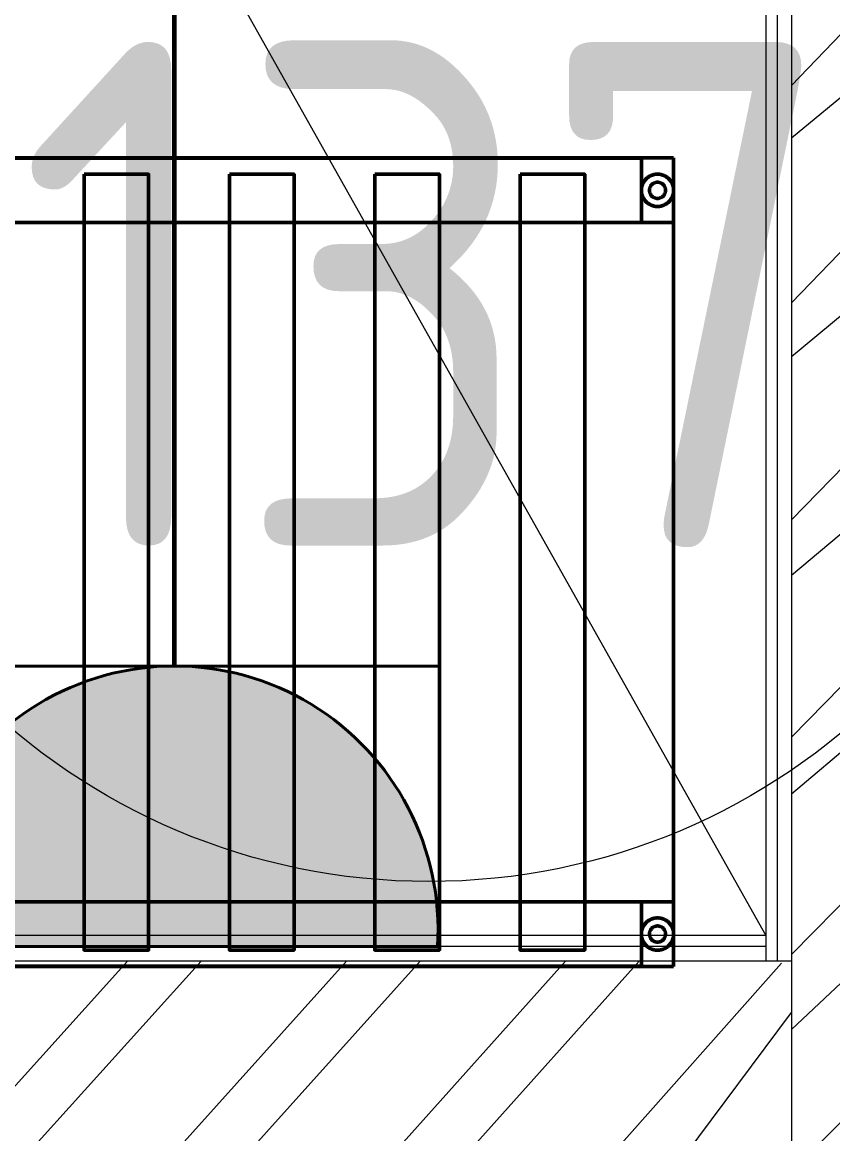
# Model space of a CAD drawing. Header units: millimetres. Extents: x -32 to 417638015, y -35 to 175284279.
# Drawn here: x 416315612 to 416316113, y 175266169 to 175266857 of the extents above; entities that cross this region are included whole.
import ezdxf
from ezdxf.enums import TextEntityAlignment as Align

# ---------------------------------------------------------------- set-up
doc = ezdxf.new("R2010")
doc.units = ezdxf.units.MM
for name, color, linetype, lineweight in [('.', 7, 'Continuous', 40), ('_ЭМ_гофра', 5, 'Continuous', 60), ('_ЭМ_ТХ_пищеблок', 7, 'Continuous', 30), ('Аннотация', 7, 'Continuous', 18), ('Атрибут', 7, 'Continuous', 5), ('Перекрытие', 7, 'Continuous', 18), ('Стены отделка', 7, 'Continuous', 30), ('Стены штриховка', 7, 'Continuous', 9), ('ШТРИХОВКА', 252, 'Continuous', 15), ('ЭМ', 5, 'Continuous', 40), ('ЭО', 94, 'Continuous', 30)]:
    doc.layers.add(name, color=color, linetype=linetype, lineweight=lineweight)
doc.layers.add('PLAN', color=1, linetype='Continuous')
doc.layers.add('ЭОМ_Лотки рабочие', color=5, linetype='Continuous')
doc.layers.add('Линии', color=7, linetype='Continuous', lineweight=9, true_color=0x00a600)
doc.styles.add('GOST Common', font='GOST_Common.ttf', dxfattribs={"width": 0.9, "height": 349.9999999999996})
doc.styles.add('ISOCPEUR', font='isocpeur.ttf', dxfattribs={"width": 0.85, "height": 274.9999999999997})

# ---------------------------------------------------------------- blocks, each defined once
blk = doc.blocks.new('_ЭМ_ТХ_Пищеблок')
at = {"layer": 'PLAN', "color": 8, "linetype": 'ByBlock', "lineweight": -2}
for points in [[(57179.93464733049, 37228.04455265981), (57739.93464733049, 37228.04455265981)], [(57179.93464733049, 37227.94454655629), (57739.93464733049, 37227.94454655629)], [(57739.93464733049, 37188.04455265981), (57739.93464733049, 37228.04455265981)], [(57739.93464733049, 37228.04455265981), (57759.93464733049, 37228.04455265981)], [(57759.93464733049, 37228.04455265981), (57759.93464733049, 37188.04455265981)], [(57394.9471244423, 37217.94454655629), (57434.9471244423, 37217.94454655629), (57434.9471244423, 36738.14455876332), (57394.9471244423, 36738.14455876332), (57394.9471244423, 37217.94454655629)], [(57484.92212444231, 37217.94454655629), (57524.92212444231, 37217.94454655629), (57524.92212444231, 36738.14455876332), (57484.92212444231, 36738.14455876332), (57484.92212444231, 37217.94454655629)], [(57574.89712444231, 37217.94454655629), (57614.89712444231, 37217.94454655629), (57614.89712444231, 36738.14455876332), (57574.89712444231, 36738.14455876332), (57574.89712444231, 37217.94454655629)], [(57664.87212444231, 37217.94454655629), (57704.87212444231, 37217.94454655629), (57704.87212444231, 36738.14455876332), (57664.87212444231, 36738.14455876332), (57664.87212444231, 37217.94454655629)], [(57749.93464733049, 37198.04455265981), (57749.26838756487, 37198.06670842152), (57748.61024547502, 37198.13250431996), (57747.96205211565, 37198.24090275746), (57747.32569957658, 37198.39077458363), (57746.70295787737, 37198.58114323598), (57746.09565807268, 37198.81091008168), (57745.50569225237, 37199.07903752309), (57744.9347694008, 37199.38451848012), (57744.38484264299, 37199.72619328481), (57743.8576209633, 37200.10308537465), (57743.35493541643, 37200.51412663441), (57742.87873912737, 37200.95824894887), (57742.43074108049, 37201.43438420277), (57742.01277233049, 37201.94152531606), (57741.62672496721, 37202.47860417348), (57741.27436901018, 37203.04455265981), (57740.96040416643, 37203.63265690785), (57740.68830943987, 37204.23553166371), (57740.45808483049, 37204.85104069691), (57740.2697303383, 37205.47710881215), (57740.1232459633, 37206.11156926137), (57740.01857067033, 37206.75240788441), (57739.95576549455, 37207.39739689809), (57739.93489147112, 37208.04455265981), (57739.95576549455, 37208.69170842152), (57740.01857067033, 37209.33672795277), (57740.1232459633, 37209.97753605824), (57740.2697303383, 37210.61199650746), (57740.45808483049, 37211.2380646227), (57740.68830943987, 37211.8535736559), (57740.96040416643, 37212.45644841176), (57741.27436901018, 37213.04455265981), (57741.62666393205, 37213.61050114613), (57742.01277233049, 37214.14758000356), (57742.43074108049, 37214.65472111684), (57742.87873912737, 37215.13085637074), (57743.35493541643, 37215.5749786852), (57743.85755992815, 37215.98601994496), (57744.38484264299, 37216.36291203481), (57744.9347694008, 37216.70458683949), (57745.50569225237, 37217.01006779652), (57746.09565807268, 37217.27819523793), (57746.70295787737, 37217.50796208363), (57747.32569957658, 37217.69833073598), (57747.96205211565, 37217.84820256215), (57748.61018443987, 37217.95660099965), (57749.26838756487, 37218.02239689809), (57749.93464733049, 37218.04455265981)], [(57749.93464733049, 37218.04455265981), (57750.60090709612, 37218.02239689809), (57751.25904918596, 37217.95660099965), (57751.90724254533, 37217.84820256215), (57752.5435950844, 37217.69833073598), (57753.16633678362, 37217.50796208363), (57753.7736365883, 37217.27819523793), (57754.36360240862, 37217.01006779652), (57754.93452526018, 37216.70458683949), (57755.48445201799, 37216.36291203481), (57756.01167369768, 37215.98601994496), (57756.51435924455, 37215.5749786852), (57756.99055553362, 37215.13085637074), (57757.43855358049, 37214.65472111684), (57757.85652233049, 37214.14758000356), (57758.24256969377, 37213.61050114613), (57758.5949256508, 37213.04455265981), (57758.90889049455, 37212.45644841176), (57759.18098522112, 37211.8535736559), (57759.41120983049, 37211.2380646227), (57759.59956432268, 37210.61199650746), (57759.74604869768, 37209.97753605824), (57759.85072399065, 37209.3366974352), (57759.91352916643, 37208.69170842152), (57759.93440318987, 37208.04455265981), (57759.91352916643, 37207.39739689809), (57759.85072399065, 37206.75237736684), (57759.74604869768, 37206.11156926137), (57759.59956432268, 37205.47710881215), (57759.41120983049, 37204.85104069691), (57759.18098522112, 37204.23553166371), (57758.90889049455, 37203.63265690785), (57758.5949256508, 37203.04455265981), (57758.24263072893, 37202.47860417348), (57757.85652233049, 37201.94152531606), (57757.43855358049, 37201.43438420277), (57756.99055553362, 37200.95824894887), (57756.51435924455, 37200.51412663441), (57756.01173473283, 37200.10308537465), (57755.48445201799, 37199.72619328481), (57754.93452526018, 37199.38451848012), (57754.36360240862, 37199.07903752309), (57753.7736365883, 37198.81091008168), (57753.16633678362, 37198.58114323598), (57752.5435950844, 37198.39077458363), (57751.90724254533, 37198.24090275746), (57751.25911022112, 37198.13250431996), (57750.60090709612, 37198.06670842152), (57749.93464733049, 37198.04455265981)], [(57749.93464733049, 37203.04455265981), (57749.60151744768, 37203.05563054066), (57749.27241588518, 37203.08852848988), (57748.94831920549, 37203.14272770863), (57748.63020397112, 37203.21767888051), (57748.31880260393, 37203.3128326891), (57748.01515270158, 37203.42773137074), (57747.72016979143, 37203.56179509145), (57747.43470836565, 37203.71453556996), (57747.15974498674, 37203.88537297231), (57746.89607311174, 37204.07381901723), (57746.64479137346, 37204.27932438832), (57746.40669322893, 37204.50140080434), (57746.18269420549, 37204.73946843129), (57745.97370983049, 37204.99303898793), (57745.78065563127, 37205.26159367543), (57745.60450817033, 37205.54455265981), (57745.44752574846, 37205.83858952504), (57745.31147838518, 37206.14001164418), (57745.19636608049, 37206.44778141957), (57745.1021888344, 37206.7608002184), (57745.0289466469, 37207.07806096059), (57744.97663951799, 37207.39846501332), (57744.94520641252, 37207.72097477895), (57744.9347694008, 37208.04455265981), (57744.94520641252, 37208.36813054066), (57744.97663951799, 37208.69064030629), (57745.0289466469, 37209.01104435902), (57745.1021888344, 37209.32830510121), (57745.19636608049, 37209.64132390004), (57745.31147838518, 37209.94906315785), (57745.44752574846, 37210.25048527699), (57745.60450817033, 37210.54455265981), (57745.78065563127, 37210.82751164418), (57745.97370983049, 37211.09606633168), (57746.18269420549, 37211.34963688832), (57746.40669322893, 37211.58770451527), (57746.64479137346, 37211.80975041371), (57746.89607311174, 37212.01528630238), (57747.15974498674, 37212.20373234731), (57747.43470836565, 37212.37456974965), (57747.72016979143, 37212.52731022816), (57748.01515270158, 37212.66137394887), (57748.31880260393, 37212.77627263051), (57748.63020397112, 37212.87145695668), (57748.94838024065, 37212.94637761098), (57749.27241588518, 37213.00057682973), (57749.60151744768, 37213.03347477895), (57749.93464733049, 37213.04455265981)], [(57749.93464733049, 37213.04455265981), (57750.2677772133, 37213.03347477895), (57750.5968787758, 37213.00057682973), (57750.92097545549, 37212.94637761098), (57751.23909068987, 37212.8714264391), (57751.55049205705, 37212.77624211293), (57751.8541419594, 37212.66137394887), (57752.14912486955, 37212.52731022816), (57752.43458629533, 37212.37456974965), (57752.70954967424, 37212.20373234731), (57752.97322154924, 37212.01531681996), (57753.22450328752, 37211.80978093129), (57753.46260143205, 37211.58770451527), (57753.68660045549, 37211.34963688832), (57753.89558483049, 37211.09606633168), (57754.08863902971, 37210.82751164418), (57754.26478649065, 37210.54455265981), (57754.42176891252, 37210.25048527699), (57754.5578162758, 37209.94909367543), (57754.67292858049, 37209.64132390004), (57754.76710582658, 37209.32830510121), (57754.84034801408, 37209.01104435902), (57754.89265514299, 37208.69064030629), (57754.92408824846, 37208.36813054066), (57754.93452526018, 37208.04455265981), (57754.92408824846, 37207.72097477895), (57754.89265514299, 37207.39846501332), (57754.84034801408, 37207.07806096059), (57754.76710582658, 37206.7608002184), (57754.67292858049, 37206.44778141957), (57754.5578162758, 37206.14004216176), (57754.42176891252, 37205.83862004262), (57754.26478649065, 37205.54455265981), (57754.08863902971, 37205.26159367543), (57753.89558483049, 37204.99303898793), (57753.68660045549, 37204.73946843129), (57753.46260143205, 37204.50140080434), (57753.22450328752, 37204.2793549059), (57752.97322154924, 37204.07381901723), (57752.70954967424, 37203.88537297231), (57752.43458629533, 37203.71453556996), (57752.14912486955, 37203.56179509145), (57751.8541419594, 37203.42773137074), (57751.55049205705, 37203.3128326891), (57751.23909068987, 37203.21764836293), (57750.92091442033, 37203.14272770863), (57750.5968787758, 37203.08852848988), (57750.2677772133, 37203.05563054066), (57749.93464733049, 37203.04455265981)], [(57739.93464733049, 37188.04455265981), (57179.93464733049, 37188.04455265981)], [(57759.93464733049, 37188.04455265981), (57739.93464733049, 37188.04455265981)], [(57759.83467174455, 36768.04455265981), (57759.83467174455, 37188.04455265981)], [(57179.93464733049, 36768.04455265981), (57739.93464733049, 36768.04455265981)], [(57739.93464733049, 36768.04455265981), (57759.93464733049, 36768.04455265981)], [(57739.93464733049, 36728.04455265981), (57739.93464733049, 36768.04455265981)], [(57759.93464733049, 36768.04455265981), (57759.93464733049, 36728.04455265981)], [(57749.93464733049, 36738.04455265981), (57749.26838756487, 36738.06670842152), (57748.61024547502, 36738.13251957875), (57747.96205211565, 36738.24088749867), (57747.32569957658, 36738.39077458363), (57746.70295787737, 36738.58114323598), (57746.09565807268, 36738.81092534047), (57745.50569225237, 36739.07905278188), (57744.9347694008, 36739.38450322133), (57744.38484264299, 36739.72619328481), (57743.8576209633, 36740.10308537465), (57743.35493541643, 36740.51412663441), (57742.87873912737, 36740.95824894887), (57742.43074108049, 36741.43439946156), (57742.01277233049, 36741.94154057484), (57741.62672496721, 36742.47860417348), (57741.27436901018, 36743.04455265981), (57740.96040416643, 36743.63265690785), (57740.68830943987, 36744.23553166371), (57740.45808483049, 36744.85104069691), (57740.2697303383, 36745.47709355336), (57740.1232459633, 36746.11156926137), (57740.01857067033, 36746.75240788441), (57739.95576549455, 36747.39741215688), (57739.93489147112, 36748.04455265981), (57739.95576549455, 36748.69169316273), (57740.01857067033, 36749.33671269398), (57740.1232459633, 36749.97753605824), (57740.2697303383, 36750.61201176625), (57740.45808483049, 36751.2380646227), (57740.68830943987, 36751.85358128529), (57740.96040416643, 36752.45644841176), (57741.27436901018, 36753.04455265981), (57741.62666393205, 36753.61049351674), (57742.01277233049, 36754.14756474477), (57742.43074108049, 36754.65470585805), (57742.87873912737, 36755.13086400014), (57743.35493541643, 36755.5749786852), (57743.85755992815, 36755.98602757436), (57744.38484264299, 36756.36290440541), (57744.9347694008, 36756.70460209828), (57745.50569225237, 36757.01005253773), (57746.09565807268, 36757.27817997914), (57746.70295787737, 36757.50796208363), (57747.32569957658, 36757.69832310658), (57747.96205211565, 36757.84821782094), (57748.61018443987, 36757.95658574086), (57749.26838756487, 36758.0223816393), (57749.93464733049, 36758.04455265981)], [(57749.93464733049, 36758.04455265981), (57750.60090709612, 36758.02238926869), (57751.25904918596, 36757.95658574086), (57751.90724254533, 36757.84821782094), (57752.5435950844, 36757.69833073598), (57753.16633678362, 36757.50796208363), (57753.7736365883, 36757.27817997914), (57754.36360240862, 36757.01005253773), (57754.93452526018, 36756.70460209828), (57755.48445201799, 36756.36291203481), (57756.01167369768, 36755.98601994496), (57756.51435924455, 36755.57498631459), (57756.99055553362, 36755.13086400014), (57757.43855358049, 36754.65470585805), (57757.85652233049, 36754.14756474477), (57758.24256969377, 36753.61049351674), (57758.5949256508, 36753.04455265981), (57758.90889049455, 36752.45644841176), (57759.18098522112, 36751.85358128529), (57759.41120983049, 36751.2380646227), (57759.59956432268, 36750.61201176625), (57759.74604869768, 36749.97753605824), (57759.85072399065, 36749.3366974352), (57759.91352916643, 36748.69169316273), (57759.93440318987, 36748.04455265981), (57759.91352916643, 36747.39741215688), (57759.85072399065, 36746.75239262563), (57759.74604869768, 36746.11156926137), (57759.59956432268, 36745.47709355336), (57759.41120983049, 36744.85104069691), (57759.18098522112, 36744.23553166371), (57758.90889049455, 36743.63265690785), (57758.5949256508, 36743.04455265981), (57758.24263072893, 36742.47860417348), (57757.85652233049, 36741.94154057484), (57757.43855358049, 36741.43439946156), (57756.99055553362, 36740.95824894887), (57756.51435924455, 36740.51412663441), (57756.01173473283, 36740.10308537465), (57755.48445201799, 36739.72619328481), (57754.93452526018, 36739.38450322133), (57754.36360240862, 36739.07905278188), (57753.7736365883, 36738.81091008168), (57753.16633678362, 36738.58114323598), (57752.5435950844, 36738.39077458363), (57751.90724254533, 36738.24088749867), (57751.25911022112, 36738.13251957875), (57750.60090709612, 36738.06672368031), (57749.93464733049, 36738.04455265981)], [(57749.93464733049, 36743.04455265981), (57749.60151744768, 36743.05563054066), (57749.27241588518, 36743.08852848988), (57748.94831920549, 36743.14272770863), (57748.63020397112, 36743.21767888051), (57748.31880260393, 36743.31284794789), (57748.01515270158, 36743.42773137074), (57747.72016979143, 36743.56179509145), (57747.43470836565, 36743.71453556996), (57747.15974498674, 36743.88537297231), (57746.89607311174, 36744.07381901723), (57746.64479137346, 36744.27932438832), (57746.40669322893, 36744.50140080434), (57746.18269420549, 36744.73946843129), (57745.97370983049, 36744.99303898793), (57745.78065563127, 36745.26157841664), (57745.60450817033, 36745.54455265981), (57745.44752574846, 36745.83860478383), (57745.31147838518, 36746.14001164418), (57745.19636608049, 36746.44779667836), (57745.1021888344, 36746.76083073598), (57745.0289466469, 36747.07806096059), (57744.97663951799, 36747.39848027211), (57744.94520641252, 36747.72097477895), (57744.9347694008, 36748.04455265981), (57744.94520641252, 36748.36813054066), (57744.97663951799, 36748.69064030629), (57745.0289466469, 36749.01104435902), (57745.1021888344, 36749.32827458363), (57745.19636608049, 36749.64130864125), (57745.31147838518, 36749.94906315785), (57745.44752574846, 36750.25050053578), (57745.60450817033, 36750.54455265981), (57745.78065563127, 36750.82751927357), (57745.97370983049, 36751.0960434435), (57746.18269420549, 36751.34962925893), (57746.40669322893, 36751.58770451527), (57746.64479137346, 36751.8097656725), (57746.89607311174, 36752.01528630238), (57747.15974498674, 36752.20373234731), (57747.43470836565, 36752.37457737904), (57747.72016979143, 36752.52729496938), (57748.01515270158, 36752.66137394887), (57748.31880260393, 36752.77625737172), (57748.63020397112, 36752.87144169789), (57748.94838024065, 36752.94638524037), (57749.27241588518, 36753.00056920033), (57749.60151744768, 36753.03346714955), (57749.93464733049, 36753.04455265981)], [(57749.93464733049, 36753.04455265981), (57750.2677772133, 36753.03347477895), (57750.5968787758, 36753.00057682973), (57750.92097545549, 36752.94638524037), (57751.23909068987, 36752.8714340685), (57751.55049205705, 36752.77624974232), (57751.8541419594, 36752.66136631947), (57752.14912486955, 36752.52730259877), (57752.43458629533, 36752.37457737904), (57752.70954967424, 36752.20373234731), (57752.97322154924, 36752.01528630238), (57753.22450328752, 36751.80977330189), (57753.46260143205, 36751.58770451527), (57753.68660045549, 36751.34962925893), (57753.89558483049, 36751.09605870229), (57754.08863902971, 36750.82752690297), (57754.26478649065, 36750.54455265981), (57754.42176891252, 36750.25050816518), (57754.5578162758, 36749.94909367543), (57754.67292858049, 36749.64130864125), (57754.76710582658, 36749.32827458363), (57754.84034801408, 36749.01104435902), (57754.89265514299, 36748.6906250475), (57754.92408824846, 36748.36813054066), (57754.93452526018, 36748.04455265981), (57754.92408824846, 36747.72097477895), (57754.89265514299, 36747.39846501332), (57754.84034801408, 36747.07806096059), (57754.76710582658, 36746.76083073598), (57754.67292858049, 36746.44779667836), (57754.5578162758, 36746.14004216176), (57754.42176891252, 36745.83860478383), (57754.26478649065, 36745.54455265981), (57754.08863902971, 36745.26159367543), (57753.89558483049, 36744.99306950551), (57753.68660045549, 36744.73946843129), (57753.46260143205, 36744.50140080434), (57753.22450328752, 36744.27933964711), (57752.97322154924, 36744.07381901723), (57752.70954967424, 36743.88537297231), (57752.43458629533, 36743.71453556996), (57752.14912486955, 36743.56181035023), (57751.8541419594, 36743.42773137074), (57751.55049205705, 36743.31284794789), (57751.23909068987, 36743.21766362172), (57750.92091442033, 36743.14272770863), (57750.5968787758, 36743.08852848988), (57750.2677772133, 36743.05563054066), (57749.93464733049, 36743.04455265981)], [(57739.93464733049, 36728.14455876332), (57179.93464733049, 36728.14455876332)], [(57739.93464733049, 36728.04455265981), (57179.93464733049, 36728.04455265981)], [(57759.93464733049, 36728.04455265981), (57739.93464733049, 36728.04455265981)]]:
    blk.add_lwpolyline(points, dxfattribs=at)
at = {"layer": 'Атрибут', "color": 8, "style": 'ISOCPEUR', "width": 0.85}
blk.add_attdef('№_ПОЗИЦИИ', text='', height=150, rotation=90, dxfattribs=at).set_placement((58331.67525722168, 39155.16258932042), align=Align.MIDDLE_CENTER)
blk = doc.blocks.new('ТХ пищеблок....')
at = {"layer": 'PLAN', "color": 8, "linetype": 'ByBlock', "lineweight": -2}
for points in [[(4514.642998573603, 21895.90189425374), (5074.642998573603, 21895.90189425374)], [(4514.642998573603, 21895.80188815022), (5074.642998573603, 21895.80188815022)], [(5074.642998573603, 21855.90189425374), (5074.642998573603, 21895.90189425374)], [(5074.642998573603, 21895.90189425374), (5094.642998573603, 21895.90189425374)], [(5094.642998573603, 21895.90189425374), (5094.642998573603, 21855.90189425374)], [(4729.655475685431, 21885.80188815022), (4769.655475685431, 21885.80188815022), (4769.655475685431, 21406.00190035725), (4729.655475685431, 21406.00190035725), (4729.655475685431, 21885.80188815022)], [(4819.630475685408, 21885.80188815022), (4859.630475685408, 21885.80188815022), (4859.630475685408, 21406.00190035725), (4819.630475685408, 21406.00190035725), (4819.630475685408, 21885.80188815022)], [(4909.605475685443, 21885.80188815022), (4949.605475685443, 21885.80188815022), (4949.605475685443, 21406.00190035725), (4909.605475685443, 21406.00190035725), (4909.605475685443, 21885.80188815022)], [(4999.58047568542, 21885.80188815022), (5039.58047568542, 21885.80188815022), (5039.58047568542, 21406.00190035725), (4999.58047568542, 21406.00190035725), (4999.58047568542, 21885.80188815022)], [(5084.642998573603, 21865.90189425374), (5083.976738807978, 21865.92405001546), (5083.318596718134, 21865.98984591389), (5082.670403358759, 21866.09824435139), (5082.034050819697, 21866.24811617756), (5081.411309120478, 21866.43848482991), (5080.804009315791, 21866.66825167561), (5080.214043495478, 21866.93637911702), (5079.643120643916, 21867.24186007405), (5079.093193886103, 21867.58353487874), (5078.565972206416, 21867.96042696858), (5078.063286659541, 21868.37146822835), (5077.587090370478, 21868.8155905428), (5077.139092323603, 21869.29172579671), (5076.721123573603, 21869.79886690999), (5076.335076210322, 21870.33594576741), (5075.982720253291, 21870.90189425374), (5075.668755409541, 21871.48999850178), (5075.396660682978, 21872.09287325764), (5075.166436073603, 21872.70838229085), (5074.978081581416, 21873.33445040608), (5074.831597206416, 21873.9689108553), (5074.726921913447, 21874.60974947835), (5074.664116737666, 21875.25473849202), (5074.643242714228, 21875.90189425374), (5074.664116737666, 21876.54905001546), (5074.726921913447, 21877.19406954671), (5074.831597206416, 21877.83487765217), (5074.978081581416, 21878.46933810139), (5075.166436073603, 21879.09540621663), (5075.396660682978, 21879.71091524983), (5075.668755409541, 21880.31379000569), (5075.982720253291, 21880.90189425374), (5076.335015175166, 21881.46784274006), (5076.721123573603, 21882.00492159749), (5077.139092323603, 21882.51206271077), (5077.587090370478, 21882.98819796467), (5078.063286659541, 21883.43232027913), (5078.565911171259, 21883.84336153889), (5079.093193886103, 21884.22025362874), (5079.643120643916, 21884.56192843342), (5080.214043495478, 21884.86740939046), (5080.804009315791, 21885.13553683186), (5081.411309120478, 21885.36530367756), (5082.034050819697, 21885.55567232991), (5082.670403358759, 21885.70554415608), (5083.318535682978, 21885.81394259358), (5083.976738807978, 21885.87973849202), (5084.642998573603, 21885.90189425374)], [(5084.642998573603, 21885.90189425374), (5085.309258339228, 21885.87973849202), (5085.967400429072, 21885.81394259358), (5086.615593788447, 21885.70554415608), (5087.251946327509, 21885.55567232991), (5087.874688026728, 21885.36530367756), (5088.481987831416, 21885.13553683186), (5089.071953651728, 21884.86740939046), (5089.642876503291, 21884.56192843342), (5090.192803261103, 21884.22025362874), (5090.720024940791, 21883.84336153889), (5091.222710487666, 21883.43232027913), (5091.698906776728, 21882.98819796467), (5092.146904823603, 21882.51206271077), (5092.564873573603, 21882.00492159749), (5092.950920936884, 21881.46784274006), (5093.303276893916, 21880.90189425374), (5093.617241737666, 21880.31379000569), (5093.889336464228, 21879.71091524983), (5094.119561073603, 21879.09540621663), (5094.307915565791, 21878.46933810139), (5094.454399940791, 21877.83487765217), (5094.559075233759, 21877.19403902913), (5094.621880409541, 21876.54905001546), (5094.642754432978, 21875.90189425374), (5094.621880409541, 21875.25473849202), (5094.559075233759, 21874.60971896077), (5094.454399940791, 21873.9689108553), (5094.307915565791, 21873.33445040608), (5094.119561073603, 21872.70838229085), (5093.889336464228, 21872.09287325764), (5093.617241737666, 21871.48999850178), (5093.303276893916, 21870.90189425374), (5092.950981972041, 21870.33594576741), (5092.564873573603, 21869.79886690999), (5092.146904823603, 21869.29172579671), (5091.698906776728, 21868.8155905428), (5091.222710487666, 21868.37146822835), (5090.720085975947, 21867.96042696858), (5090.192803261103, 21867.58353487874), (5089.642876503291, 21867.24186007405), (5089.071953651728, 21866.93637911702), (5088.481987831416, 21866.66825167561), (5087.874688026728, 21866.43848482991), (5087.251946327509, 21866.24811617756), (5086.615593788447, 21866.09824435139), (5085.967461464228, 21865.98984591389), (5085.309258339228, 21865.92405001546), (5084.642998573603, 21865.90189425374)], [(5084.642998573603, 21870.90189425374), (5084.309868690791, 21870.9129721346), (5083.980767128291, 21870.94587008381), (5083.656670448603, 21871.00006930256), (5083.338555214228, 21871.07502047444), (5083.027153847041, 21871.17017428303), (5082.723503944697, 21871.28507296467), (5082.428521034541, 21871.41913668538), (5082.143059608759, 21871.57187716389), (5081.868096229853, 21871.74271456624), (5081.604424354853, 21871.93116061116), (5081.353142616572, 21872.13666598225), (5081.115044472041, 21872.35874239827), (5080.891045448603, 21872.59681002522), (5080.682061073603, 21872.85038058186), (5080.489006874384, 21873.11893526936), (5080.312859413447, 21873.40189425374), (5080.155876991572, 21873.69593111897), (5080.019829628291, 21873.99735323811), (5079.904717323603, 21874.3051230135), (5079.810540077509, 21874.61814181233), (5079.737297890009, 21874.93540255452), (5079.684990761103, 21875.25580660725), (5079.653557655634, 21875.57831637288), (5079.643120643916, 21875.90189425374), (5079.653557655634, 21876.2254721346), (5079.684990761103, 21876.54798190022), (5079.737297890009, 21876.86838595296), (5079.810540077509, 21877.18564669514), (5079.904717323603, 21877.49866549397), (5080.019829628291, 21877.80640475178), (5080.155876991572, 21878.10782687092), (5080.312859413447, 21878.40189425374), (5080.489006874384, 21878.68485323811), (5080.682061073603, 21878.95340792561), (5080.891045448603, 21879.20697848225), (5081.115044472041, 21879.44504610921), (5081.353142616572, 21879.66709200764), (5081.604424354853, 21879.87262789631), (5081.868096229853, 21880.06107394124), (5082.143059608759, 21880.23191134358), (5082.428521034541, 21880.3846518221), (5082.723503944697, 21880.5187155428), (5083.027153847041, 21880.63361422444), (5083.338555214228, 21880.72879855061), (5083.656731483759, 21880.80371920491), (5083.980767128291, 21880.85791842366), (5084.309868690791, 21880.89081637288), (5084.642998573603, 21880.90189425374)], [(5084.642998573603, 21880.90189425374), (5084.976128456416, 21880.89081637288), (5085.305230018916, 21880.85791842366), (5085.629326698603, 21880.80371920491), (5085.947441932978, 21880.72876803303), (5086.258843300166, 21880.63358370686), (5086.562493202509, 21880.5187155428), (5086.857476112666, 21880.3846518221), (5087.142937538447, 21880.23191134358), (5087.417900917353, 21880.06107394124), (5087.681572792353, 21879.87265841389), (5087.932854530634, 21879.66712252522), (5088.170952675166, 21879.44504610921), (5088.394951698603, 21879.20697848225), (5088.603936073603, 21878.95340792561), (5088.796990272822, 21878.68485323811), (5088.973137733759, 21878.40189425374), (5089.130120155634, 21878.10782687092), (5089.266167518916, 21877.80643526936), (5089.381279823603, 21877.49866549397), (5089.475457069697, 21877.18564669514), (5089.548699257197, 21876.86838595296), (5089.601006386103, 21876.54798190022), (5089.632439491572, 21876.2254721346), (5089.642876503291, 21875.90189425374), (5089.632439491572, 21875.57831637288), (5089.601006386103, 21875.25580660725), (5089.548699257197, 21874.93540255452), (5089.475457069697, 21874.61814181233), (5089.381279823603, 21874.3051230135), (5089.266167518916, 21873.99738375569), (5089.130120155634, 21873.69596163655), (5088.973137733759, 21873.40189425374), (5088.796990272822, 21873.11893526936), (5088.603936073603, 21872.85038058186), (5088.394951698603, 21872.59681002522), (5088.170952675166, 21872.35874239827), (5087.932854530634, 21872.13669649983), (5087.681572792353, 21871.93116061116), (5087.417900917353, 21871.74271456624), (5087.142937538447, 21871.57187716389), (5086.857476112666, 21871.41913668538), (5086.562493202509, 21871.28507296467), (5086.258843300166, 21871.17017428303), (5085.947441932978, 21871.07498995686), (5085.629265663447, 21871.00006930256), (5085.305230018916, 21870.94587008381), (5084.976128456416, 21870.9129721346), (5084.642998573603, 21870.90189425374)], [(5074.642998573603, 21855.90189425374), (4514.642998573603, 21855.90189425374)], [(5094.642998573603, 21855.90189425374), (5074.642998573603, 21855.90189425374)], [(5094.543022987666, 21435.90189425374), (5094.543022987666, 21855.90189425374)], [(4514.642998573603, 21435.90189425374), (5074.642998573603, 21435.90189425374)], [(5074.642998573603, 21435.90189425374), (5094.642998573603, 21435.90189425374)], [(5074.642998573603, 21395.90189425374), (5074.642998573603, 21435.90189425374)], [(5094.642998573603, 21435.90189425374), (5094.642998573603, 21395.90189425374)], [(5084.642998573603, 21405.90189425374), (5083.976738807978, 21405.92405001546), (5083.318596718134, 21405.98986117268), (5082.670403358759, 21406.0982290926), (5082.034050819697, 21406.24811617756), (5081.411309120478, 21406.43848482991), (5080.804009315791, 21406.6682669344), (5080.214043495478, 21406.93639437581), (5079.643120643916, 21407.24184481526), (5079.093193886103, 21407.58353487874), (5078.565972206416, 21407.96042696858), (5078.063286659541, 21408.37146822835), (5077.587090370478, 21408.8155905428), (5077.139092323603, 21409.29174105549), (5076.721123573603, 21409.79888216878), (5076.335076210322, 21410.33594576741), (5075.982720253291, 21410.90189425374), (5075.668755409541, 21411.48999850178), (5075.396660682978, 21412.09287325764), (5075.166436073603, 21412.70838229085), (5074.978081581416, 21413.33443514729), (5074.831597206416, 21413.9689108553), (5074.726921913447, 21414.60974947835), (5074.664116737666, 21415.25475375081), (5074.643242714228, 21415.90189425374), (5074.664116737666, 21416.54903475667), (5074.726921913447, 21417.19405428792), (5074.831597206416, 21417.83487765217), (5074.978081581416, 21418.46935336018), (5075.166436073603, 21419.09540621663), (5075.396660682978, 21419.71092287923), (5075.668755409541, 21420.31379000569), (5075.982720253291, 21420.90189425374), (5076.335015175166, 21421.46783511067), (5076.721123573603, 21422.0049063387), (5077.139092323603, 21422.51204745198), (5077.587090370478, 21422.98820559407), (5078.063286659541, 21423.43232027913), (5078.565911171259, 21423.84336916829), (5079.093193886103, 21424.22024599934), (5079.643120643916, 21424.56194369221), (5080.214043495478, 21424.86739413167), (5080.804009315791, 21425.13552157307), (5081.411309120478, 21425.36530367756), (5082.034050819697, 21425.55566470051), (5082.670403358759, 21425.70555941487), (5083.318535682978, 21425.81392733479), (5083.976738807978, 21425.87972323323), (5084.642998573603, 21425.90189425374)], [(5084.642998573603, 21425.90189425374), (5085.309258339228, 21425.87973086262), (5085.967400429072, 21425.81392733479), (5086.615593788447, 21425.70555941487), (5087.251946327509, 21425.55567232991), (5087.874688026728, 21425.36530367756), (5088.481987831416, 21425.13552157307), (5089.071953651728, 21424.86739413167), (5089.642876503291, 21424.56194369221), (5090.192803261103, 21424.22025362874), (5090.720024940791, 21423.84336153889), (5091.222710487666, 21423.43232790852), (5091.698906776728, 21422.98820559407), (5092.146904823603, 21422.51204745198), (5092.564873573603, 21422.0049063387), (5092.950920936884, 21421.46783511067), (5093.303276893916, 21420.90189425374), (5093.617241737666, 21420.31379000569), (5093.889336464228, 21419.71092287923), (5094.119561073603, 21419.09540621663), (5094.307915565791, 21418.46935336018), (5094.454399940791, 21417.83487765217), (5094.559075233759, 21417.19403902913), (5094.621880409541, 21416.54903475667), (5094.642754432978, 21415.90189425374), (5094.621880409541, 21415.25475375081), (5094.559075233759, 21414.60973421956), (5094.454399940791, 21413.9689108553), (5094.307915565791, 21413.33443514729), (5094.119561073603, 21412.70838229085), (5093.889336464228, 21412.09287325764), (5093.617241737666, 21411.48999850178), (5093.303276893916, 21410.90189425374), (5092.950981972041, 21410.33594576741), (5092.564873573603, 21409.79888216878), (5092.146904823603, 21409.29174105549), (5091.698906776728, 21408.8155905428), (5091.222710487666, 21408.37146822835), (5090.720085975947, 21407.96042696858), (5090.192803261103, 21407.58353487874), (5089.642876503291, 21407.24184481526), (5089.071953651728, 21406.93639437581), (5088.481987831416, 21406.66825167561), (5087.874688026728, 21406.43848482991), (5087.251946327509, 21406.24811617756), (5086.615593788447, 21406.0982290926), (5085.967461464228, 21405.98986117268), (5085.309258339228, 21405.92406527424), (5084.642998573603, 21405.90189425374)], [(5084.642998573603, 21410.90189425374), (5084.309868690791, 21410.9129721346), (5083.980767128291, 21410.94587008381), (5083.656670448603, 21411.00006930256), (5083.338555214228, 21411.07502047444), (5083.027153847041, 21411.17018954182), (5082.723503944697, 21411.28507296467), (5082.428521034541, 21411.41913668538), (5082.143059608759, 21411.57187716389), (5081.868096229853, 21411.74271456624), (5081.604424354853, 21411.93116061116), (5081.353142616572, 21412.13666598225), (5081.115044472041, 21412.35874239827), (5080.891045448603, 21412.59681002522), (5080.682061073603, 21412.85038058186), (5080.489006874384, 21413.11892001057), (5080.312859413447, 21413.40189425374), (5080.155876991572, 21413.69594637776), (5080.019829628291, 21413.99735323811), (5079.904717323603, 21414.30513827229), (5079.810540077509, 21414.61817232991), (5079.737297890009, 21414.93540255452), (5079.684990761103, 21415.25582186604), (5079.653557655634, 21415.57831637288), (5079.643120643916, 21415.90189425374), (5079.653557655634, 21416.2254721346), (5079.684990761103, 21416.54798190022), (5079.737297890009, 21416.86838595296), (5079.810540077509, 21417.18561617756), (5079.904717323603, 21417.49865023518), (5080.019829628291, 21417.80640475178), (5080.155876991572, 21418.10784212971), (5080.312859413447, 21418.40189425374), (5080.489006874384, 21418.68486086751), (5080.682061073603, 21418.95338503743), (5080.891045448603, 21419.20697085286), (5081.115044472041, 21419.44504610921), (5081.353142616572, 21419.66710726643), (5081.604424354853, 21419.87262789631), (5081.868096229853, 21420.06107394124), (5082.143059608759, 21420.23191897298), (5082.428521034541, 21420.38463656331), (5082.723503944697, 21420.5187155428), (5083.027153847041, 21420.63359896565), (5083.338555214228, 21420.72878329182), (5083.656731483759, 21420.8037268343), (5083.980767128291, 21420.85791079426), (5084.309868690791, 21420.89080874348), (5084.642998573603, 21420.90189425374)], [(5084.642998573603, 21420.90189425374), (5084.976128456416, 21420.89081637288), (5085.305230018916, 21420.85791842366), (5085.629326698603, 21420.8037268343), (5085.947441932978, 21420.72877566243), (5086.258843300166, 21420.63359133626), (5086.562493202509, 21420.5187079134), (5086.857476112666, 21420.3846441927), (5087.142937538447, 21420.23191897298), (5087.417900917353, 21420.06107394124), (5087.681572792353, 21419.87262789631), (5087.932854530634, 21419.66711489583), (5088.170952675166, 21419.44504610921), (5088.394951698603, 21419.20697085286), (5088.603936073603, 21418.95340029622), (5088.796990272822, 21418.6848684969), (5088.973137733759, 21418.40189425374), (5089.130120155634, 21418.10784975911), (5089.266167518916, 21417.80643526936), (5089.381279823603, 21417.49865023518), (5089.475457069697, 21417.18561617756), (5089.548699257197, 21416.86838595296), (5089.601006386103, 21416.54796664143), (5089.632439491572, 21416.2254721346), (5089.642876503291, 21415.90189425374), (5089.632439491572, 21415.57831637288), (5089.601006386103, 21415.25580660725), (5089.548699257197, 21414.93540255452), (5089.475457069697, 21414.61817232991), (5089.381279823603, 21414.30513827229), (5089.266167518916, 21413.99738375569), (5089.130120155634, 21413.69594637776), (5088.973137733759, 21413.40189425374), (5088.796990272822, 21413.11893526936), (5088.603936073603, 21412.85041109944), (5088.394951698603, 21412.59681002522), (5088.170952675166, 21412.35874239827), (5087.932854530634, 21412.13668124104), (5087.681572792353, 21411.93116061116), (5087.417900917353, 21411.74271456624), (5087.142937538447, 21411.57187716389), (5086.857476112666, 21411.41915194417), (5086.562493202509, 21411.28507296467), (5086.258843300166, 21411.17018954182), (5085.947441932978, 21411.07500521565), (5085.629265663447, 21411.00006930256), (5085.305230018916, 21410.94587008381), (5084.976128456416, 21410.9129721346), (5084.642998573603, 21410.90189425374)], [(5074.642998573603, 21396.00190035725), (4514.642998573603, 21396.00190035725)], [(5074.642998573603, 21395.90189425374), (4514.642998573603, 21395.90189425374)], [(5094.642998573603, 21395.90189425374), (5074.642998573603, 21395.90189425374)]]:
    blk.add_lwpolyline(points, dxfattribs=at)
blk = doc.blocks.new('1 этаж')
at = {"layer": 'Стены штриховка'}
h = blk.add_hatch(dxfattribs=at)
h.set_pattern_fill('ANSI32', color=8, scale=10)
h.set_pattern_definition([(45, (-31496.66335460375, 188.9018102923583), (-67.35192090801866, 67.35192090801866), []), (45, (-31451.76205460375, 188.9018102923583), (-67.35192090801866, 67.35192090801866), [])])
h.paths.add_polyline_path([(52009.72744670551, 36756.00458051563), (51889.72744670551, 36758.03416675469), (51889.72744670551, 33327.30453593125), (52009.72744670551, 33327.30453593125)])
h.paths.add_polyline_path([(51889.72744670551, 34752.83762857817), (51882.77834950708, 34765.18170692473), (49538.08537243839, 34765.18170692473), (49538.08537243839, 34645.18170692473), (51889.72744670551, 34645.18170692473)])
h.paths.add_polyline_path([(51889.72744670551, 34495.1817069247), (49538.08537243839, 34495.18170692475), (49538.08537243839, 34375.1817069247), (51889.72744670551, 34375.1817069247)])
at = {"layer": 'Линии', "color": 8}
blk.add_circle((51665.16909408337, 35214.41841493081), 400, dxfattribs=at)
at = {"layer": 'Перекрытие', "color": 8}
blk.add_line((51096.64802884997, 36161.62990612257), (51873.82744670552, 34781.08170692471), dxfattribs=at)
at = {"layer": 'Стены отделка', "color": 8, "lineweight": 9}
for p, q in [((51889.72744670551, 36758.54156331444), (51889.72744670551, 33327.30453593125)), ((51873.82744670552, 36728.53727276664), (51873.82744670552, 34765.18170692473)), ((51873.82744670552, 34781.08170692471), (49593.08537243836, 34781.08170692471)), ((51889.72744670551, 34765.18170692473), (49538.08537243839, 34765.18170692473))]:
    blk.add_line(p, q, dxfattribs=at)
at = {"layer": 'Стены штриховка', "color": 8}
for p, q in [((51880.72744670548, 36728.53727276664), (51880.72744670548, 34765.18170692473)), ((51873.82744670549, 34774.18170692468), (49593.08537243836, 34774.18170692475))]:
    blk.add_line(p, q, dxfattribs=at)
at = {"layer": 'ЭОМ_Лотки рабочие'}
blk.add_blockref('ТХ пищеблок....', (46722.0575752336, 13366.04446869802), dxfattribs=at)
at = {"layer": 'Аннотация', "color": 8, "lineweight": 9, "insert": (51665.16909408337, 35177.47029467218), "char_height": 312.5000000000001, "width": 520.2111192702771, "attachment_point": 5, "line_spacing_factor": 1.022765581104984, "style": 'GOST Common'}
blk.add_mtext('137', dxfattribs=at)
blk = doc.blocks.new('Розетка IP54')
at = {"layer": '.'}
h = blk.add_hatch(color=5, dxfattribs=at)
h.dxf.hatch_style = 1
h.paths.add_polyline_path([(551667.0757685276, -101006.4904762172), (551667.0757685277, -101180.0264936571), (551829.8079254188, -101180.0264936572, 0.4331552738982196)])
h.paths.add_polyline_path([(551667.0757685276, -101006.4904762172, 0.4331552738983379), (551504.3436116363, -101180.0264936571), (551667.0757685277, -101180.0264936571)])
at = {"layer": 'ЭМ', "color": 5}
for p, q in [((551667.0757685257, -101006.4904762172), (551667.0757685276, -100854.0732687484)), ((551504.343611646, -101006.4904762159), (551829.8079254286, -101006.4904762159)), ((551504.3436116365, -101180.0264936571), (551829.8079254188, -101180.0264936572))]:
    blk.add_line(p, q, dxfattribs=at)
blk.add_arc((551667.0757685276, -101169.5589419752), 163.0684657580474, 356.3195877734439, 183.6804122265561, dxfattribs=at)

msp = doc.modelspace()

# ---------------------------------------------------------------- linework, layer by layer
at = {"layer": '_ЭМ_гофра', "linetype": 'ByBlock'}
msp.add_lwpolyline([(416315705.8554331, 175266458.3808752), (416315705.8554331, 175267860.1808478)], dxfattribs=at)

# ---------------------------------------------------------------- block references
at = {"layer": '_ЭМ_ТХ_пищеблок', "lineweight": 50}
msp.add_blockref('_ЭМ_ТХ_Пищеблок', (416258254.8670169, 175229544.5649611), dxfattribs=at)
at = {"layer": 'ШТРИХОВКА'}
msp.add_blockref('1 этаж', (416264198.1010904, 175231510.6631508), dxfattribs=at)
at = {"layer": 'ЭО'}
msp.add_blockref('Розетка IP54', (415764038.7796646, 175367464.8713514), dxfattribs=at)

doc.saveas('drawing.dxf')
